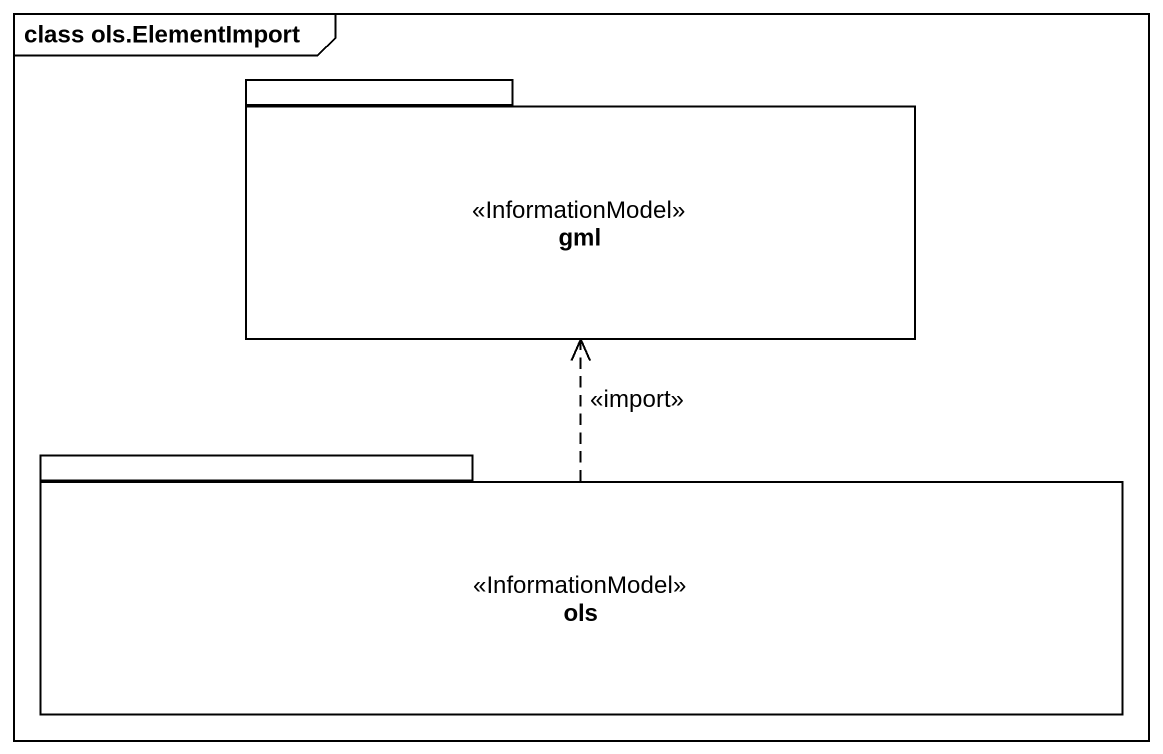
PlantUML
@startuml
mainframe class ols.ElementImport
package gml <<InformationModel>> {
}
package ols <<InformationModel>> {
}
ols .up.> gml : <<import>>
@enduml
